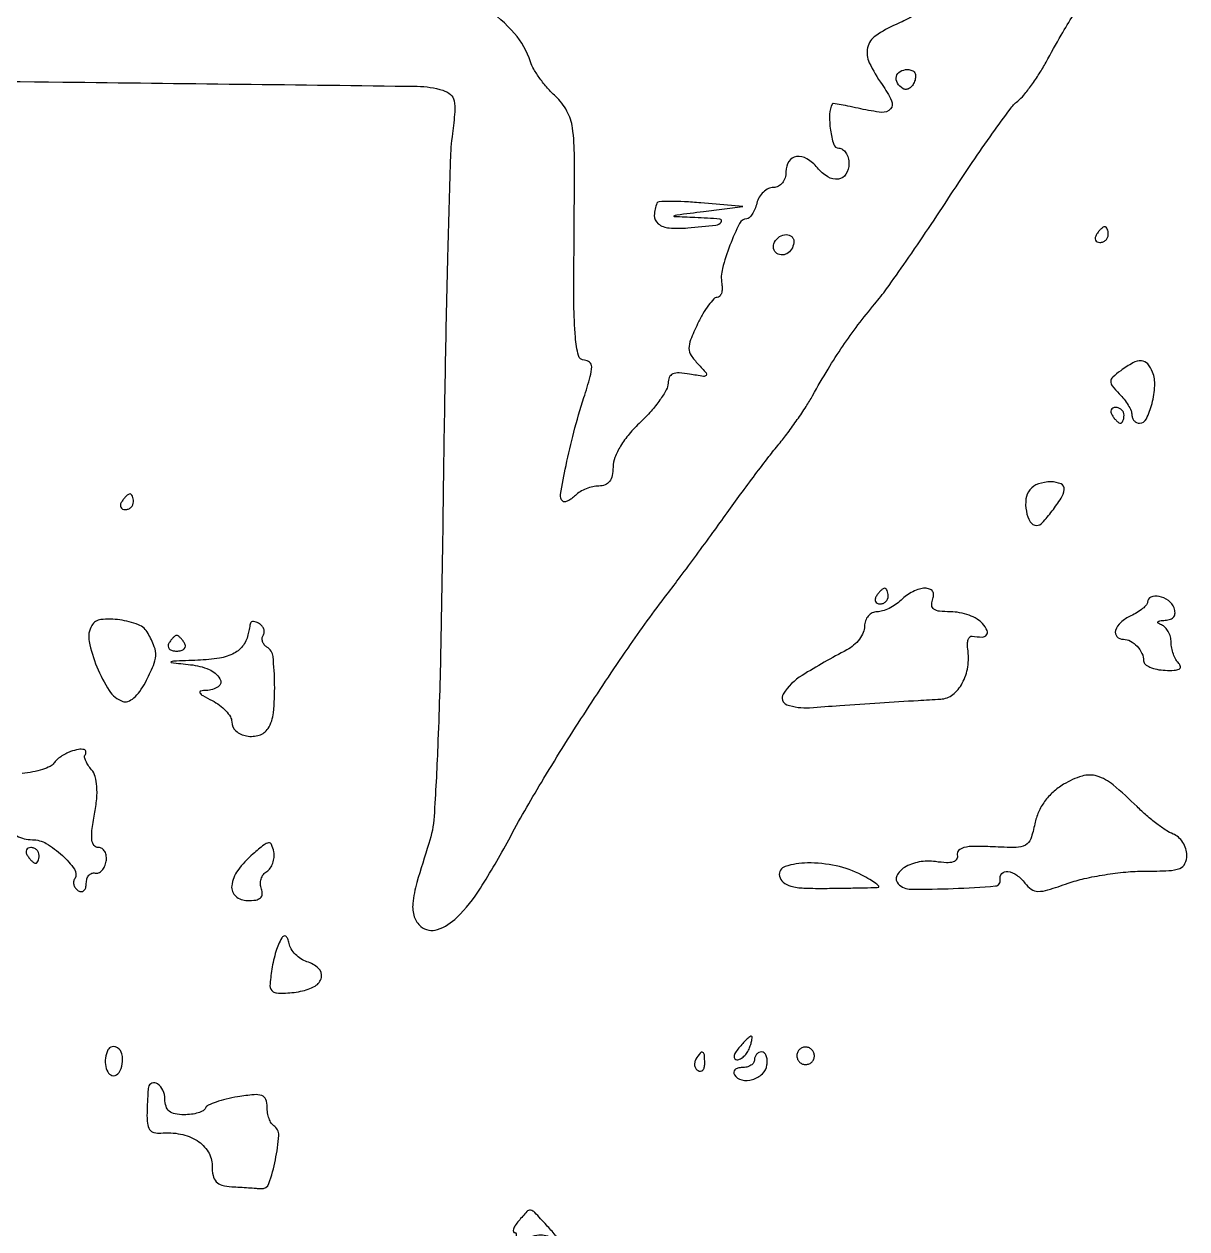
# Model space of a CAD drawing. Extents: x 0 to 5034, y 0 to 2560.
# Drawn here: x 1280.1 to 1428, y 1233.5 to 1386.8 of the extents above; entities that cross this region are included whole.
import ezdxf

# ---------------------------------------------------------------- set-up
doc = ezdxf.new("R2010")
doc.units = 0

msp = doc.modelspace()

# ---------------------------------------------------------------- linework, layer by layer
for points in [[(1227.101333, 1379.961614, -0.000952), (1285.014413, 1379.406404, -0.000192), (1330.108066, 1378.870907, -0.071321), (1333.365048, 1378.363124, -0.10648), (1334.311861, 1377.834482, -0.159763), (1334.788468, 1377.025805, -0.075608), (1334.878889, 1375.632072, -0.011436), (1334.573969, 1372.846076, 0.025428), (1334.294162, 1369.400905, 0.001122), (1333.958581, 1357.39726, 0.001895), (1333.646358, 1343.151634, 0.001352), (1333.400399, 1327.199978, -0.001629), (1333.08884, 1307.694123, -0.005389), (1332.703361, 1294.8517, -0.005618), (1332.240577, 1285.96339, -0.063203), (1331.576319, 1282.5, 0.007952), (1330.046308, 1277.550884, 0.046901), (1329.53362, 1274.887845, 0.101819), (1329.713917, 1273.20097, 0.14313), (1330.555847, 1271.953651, 0.261099), (1332.654554, 1271.567564, 0.113118), (1335.151159, 1273.112511, 0.057068), (1338.137221, 1276.825089, 0.017896), (1341.735034, 1283, -0.012948), (1345.885206, 1290.287728, -0.007327), (1351.268164, 1298.907757, -0.007324), (1356.913319, 1307.384369, -0.0127), (1361.880534, 1314.232001, 0.002952), (1363.553493, 1316.446153, 0.001544), (1365.611782, 1319.221826, 0.001535), (1367.705151, 1322.081446, 0.002352), (1369.5, 1324.573701, -0.003646), (1371.222803, 1326.952908, -0.003015), (1373.092078, 1329.463301, -0.003044), (1374.834502, 1331.745089, -0.008157), (1376.111329, 1333.3417, 0.012487), (1377.23298, 1334.769443, 0.008382), (1378.445873, 1336.453499, 0.008444), (1379.566108, 1338.124731, 0.01648), (1380.39174, 1339.5, -0.008998), (1382.356491, 1342.886528, -0.012881), (1384.2284, 1345.810421, -0.013645), (1386.158666, 1348.499909, -0.012337), (1388.296689, 1351.173901, 0.018949), (1389.793712, 1353.09781, 0.003863), (1392.285921, 1356.621179, 0.004065), (1395.119687, 1360.765277, 0.003805), (1397.949786, 1365.047133, -0.004734), (1400.69766, 1369.187834, -0.00626), (1403.282684, 1372.903174, -0.004604), (1405.510058, 1375.960574, -0.059885), (1406.476185, 1376.980235, 0.046332), (1407.249754, 1377.753687, 0.015847), (1408.224723, 1379.006852, 0.015597), (1409.219259, 1380.465868, 0.017386), (1410.083561, 1381.933102, -0.005842), (1412.009682, 1385.382547, -0.012987), (1413.574508, 1387.952596, -0.0132)], [(1392.989565, 1387.719686, -0.024667), (1391.00546, 1386.741237, 0.049859), (1388.413402, 1385.29659, 0.185957), (1387.385497, 1383.777831, 0.170536), (1387.597058, 1381.871843, 0.040684), (1389.233077, 1379.077623, -0.039424), (1390.439131, 1377.029584, -0.303431), (1390.295806, 1375.980717, -0.242884), (1389.190369, 1375.552917, -0.028641), (1386.505326, 1375.998799, 0.004145), (1385.155549, 1376.291487, 0.006768), (1384.005825, 1376.514643, 0.001908), (1383.012958, 1376.689534, 0.317495), (1382.918758, 1376.644689, 0.12115), (1382.547816, 1375.306962, 0.042488), (1382.659341, 1373.301519, 0.040247), (1383.069106, 1371.477062, 0.328456), (1383.716978, 1371, -0.153616), (1384.206296, 1370.846033, -0.097991), (1384.623112, 1370.4125, -0.080559), (1384.904357, 1369.764729, -0.062291), (1385, 1369, -0.139543), (1384.624963, 1367.682365, -0.226732), (1383.664258, 1367.066204, -0.169194), (1382.330366, 1367.351711, -0.083191), (1381, 1368.5, 0.083191), (1379.669634, 1369.648289, 0.169194), (1378.335742, 1369.933796, 0.226732), (1377.375037, 1369.317635, 0.139543), (1377, 1368, -0.071894), (1376.885289, 1367.206346, -0.096727), (1376.550798, 1366.563751, -0.109473), (1376.036902, 1366.148247, -0.115978), (1375.40638, 1366, 0.114309), (1374.758114, 1365.849832, 0.075597), (1374.127252, 1365.4125, 0.069688), (1373.608997, 1364.764455, 0.070024), (1373.289749, 1364, -0.033521), (1373.033625, 1363.234295, -0.045355), (1372.69652, 1362.5875, -0.053259), (1372.333711, 1362.136567, -0.199291), (1372.004689, 1362, 0.286419), (1371.086482, 1361.427011, 0.022003), (1369.870904, 1358.637781, 0.027931), (1368.920042, 1355.68103, 0.105601), (1368.833331, 1353.75, -0.047307), (1368.880988, 1353.07995, -0.074941), (1368.78202, 1352.514062, -0.105462), (1368.559509, 1352.1368, -0.209946), (1368.248071, 1352, 0.20979), (1367.815523, 1351.810156, 0.027032), (1367.156745, 1351.011279, 0.027821), (1366.444128, 1349.923356, 0.019828), (1365.765358, 1348.63414, 0.014888), (1364.867381, 1346.597099, 0.099849), (1364.663485, 1345.515853, 0.144813), (1364.937682, 1344.630321, 0.043216), (1365.830146, 1343.513689, -0.009656), (1366.850481, 1342.399254, -0.372337), (1366.853351, 1342.086291, -0.259463), (1366.506148, 1341.955854, -0.006268), (1364.75, 1342.240877, 0.028011), (1363.400368, 1342.400089, 0.11562), (1362.595495, 1342.262921, 0.191644), (1362.157758, 1341.831857, 0.103968), (1362, 1341.081373, -0.127445), (1361.782016, 1340.24006, -0.027286), (1360.971875, 1338.952464, -0.026848), (1359.839822, 1337.523113, -0.022773), (1358.5, 1336.138802, 0.028656), (1357.065915, 1334.621803, 0.037743), (1355.952974, 1333.077807, 0.043163), (1355.230949, 1331.630834, 0.094421), (1355, 1330.418756, -0.04851), (1354.894319, 1329.332063, -0.111934), (1354.563954, 1328.585938, -0.139172), (1353.999559, 1328.152897, -0.094755), (1353.2, 1328, 0.055717), (1352.424102, 1327.913269, 0.038763), (1351.581146, 1327.652396, 0.039126), (1350.801055, 1327.269949, 0.062923), (1350.216667, 1326.816667, -0.034687), (1349.732077, 1326.395021, -0.05293), (1349.254658, 1326.108229, -0.069126), (1348.853122, 1325.985272, -0.241674), (1348.603445, 1326.066667, -0.242504), (1348.331331, 1326.929246, -0.007814), (1349.026324, 1330.625265, -0.014333), (1350.0158, 1334.848164, -0.012141), (1351.296381, 1339.25, 0.007488), (1352.106025, 1341.939471, 0.065998), (1352.285806, 1343.165217, 0.221883), (1352.020132, 1343.755587, 0.179708), (1351.362067, 1344, -0.345801), (1350.595827, 1344.601908, -0.038907), (1350.215804, 1346.937386, -0.020002), (1350.031863, 1351.160355, -0.003011), (1350.052972, 1359.636069, 0.002366), (1350.091672, 1369.87218, 0.032731), (1349.846149, 1373.56493, 0.092818), (1349.138067, 1375.723767, 0.080444), (1347.670326, 1377.604872, -0.026824), (1346.659491, 1378.648389, -0.022551), (1345.702482, 1379.854458, -0.023151), (1344.928346, 1381.037659, -0.056497), (1344.504035, 1381.987288, 0.10344), (1342.473979, 1385.587093, 0.061653), (1338.787683, 1388.872901, 0.060799)], [(1279.150792, 1283.489924, 0.121638), (1281.134859, 1283, -0.1338), (1282.909219, 1282.516526, -0.053303), (1284.951348, 1281.000682, -0.054671), (1286.48783, 1279.236464, -0.298645), (1286.520163, 1278.032624, 0.112867), (1286.387305, 1277.643213, 0.100218), (1286.428299, 1277.216426, 0.094178), (1286.637541, 1276.817754, 0.08674), (1286.983688, 1276.510081, 0.136093), (1287.36964, 1276.397824, 0.190788), (1287.701458, 1276.524436, 0.140899), (1287.925389, 1276.890269, 0.067432), (1288, 1277.440983, -0.072124), (1288.083688, 1278.018137, -0.105006), (1288.328167, 1278.468601, -0.128771), (1288.692026, 1278.721924, -0.144033), (1289.117163, 1278.75, 0.156324), (1289.565793, 1278.790478, 0.10429), (1289.992626, 1279.0875, 0.08443), (1290.332875, 1279.599475, 0.062947), (1290.52868, 1280.25, 0.070848), (1290.545528, 1280.91889, 0.09919), (1290.361376, 1281.485938, 0.120951), (1290.008913, 1281.862407, 0.145409), (1289.54579, 1282, -0.226803), (1288.998757, 1282.261594, -0.141396), (1288.718148, 1282.929491, -0.060875), (1288.724064, 1284.166196, -0.013697), (1289.047053, 1286.25, 0.021522), (1289.318363, 1288.201627, 0.040763), (1289.339965, 1289.788025, 0.052314), (1289.124307, 1291.026549, 0.104092), (1288.662778, 1291.903695, -0.027377), (1288.241749, 1292.472664, -0.039384), (1287.939483, 1293.02126, -0.04482), (1287.779451, 1293.480536, -0.230335), (1287.833333, 1293.737028, 0.1931), (1287.959026, 1294.176896, 0.313048), (1287.715659, 1294.460073, 0.111255), (1287.01638, 1294.482801, 0.035126), (1286, 1294.213151, 0.039089), (1285.378914, 1293.944911, 0.030799), (1284.753158, 1293.563485, 0.031679), (1284.213396, 1293.133812, 0.064351), (1283.861816, 1292.72196, -0.140331), (1283.402536, 1292.324098, -0.031085), (1282.423564, 1291.941149, -0.029981), (1281.195613, 1291.62658, -0.024995), (1279.861816, 1291.437453, 0.031336)]]:
    msp.add_lwpolyline(points, format="xyb")
for points in [[(1393.36383, 1379.505744, -0.064087), (1393.077963, 1378.975437, -0.094924), (1392.695897, 1378.612949, -0.122111), (1392.281217, 1378.472387, -0.160704), (1391.895215, 1378.564761, -0.117169), (1391.179081, 1379.282977, -0.198008), (1391.045923, 1380.109611, -0.21), (1391.531694, 1380.754977, -0.128597), (1392.468615, 1381, -0.094172), (1393.02676, 1380.893936, -0.165347), (1393.381367, 1380.593244, -0.151817), (1393.497106, 1380.117056, -0.076022)], [(1360.589379, 1364, 0.100312), (1360.252949, 1362.444925, 0.230272), (1360.749995, 1361.3879, 0.151042), (1362.126907, 1360.8399, 0.04094), (1364.5, 1360.846728, 0.005737), (1368.09145, 1361.193239, 0.216468), (1368.776011, 1361.598038, 0.582335), (1368.594701, 1361.978966, 0.007952), (1365.416667, 1362.157104, -0.001475), (1362.816647, 1362.269077, -0.709408), (1362.782836, 1362.382059, -0.125587), (1363.110328, 1362.511987, -0.000684), (1366.5, 1362.942929), (1371.5, 1363.571652), (1366.154245, 1364.035826, 0.009021), (1364.089359, 1364.177639, 0.014242), (1362.314441, 1364.216774, 0.008179), (1360.858607, 1364.183583, 0.287183)], [(1378, 1359.166667, -0.108877), (1377.811284, 1358.310297, -0.127543), (1377.284736, 1357.669079, -0.144342), (1376.566741, 1357.412785, -0.153624), (1375.844208, 1357.596285, -0.216101), (1375.429398, 1358.213724, -0.159804), (1375.55481, 1359.037836, -0.132181), (1376.184533, 1359.740389, -0.145303), (1377.059017, 1360, -0.087308), (1377.418314, 1359.936779, -0.094392), (1377.723586, 1359.755208, -0.100145), (1377.927786, 1359.484563, -0.112153)], [(1416.5, 1360, 0.082592), (1416.343488, 1359.6179, 0.161196), (1416.3746, 1359.29375, 0.182303), (1416.586039, 1359.078288, 0.108972), (1416.940983, 1359, 0.093332), (1417.345238, 1359.076123, 0.09642), (1417.688914, 1359.29375, 0.099167), (1417.918938, 1359.618444, 0.105053), (1418, 1360, 0.042167), (1417.967655, 1360.382849, 0.061769), (1417.870461, 1360.70625, 0.081139), (1417.727648, 1360.92554, 0.210953), (1417.559017, 1361, 0.151918), (1417.34829, 1360.934461, 0.038439), (1417.066025, 1360.70625, 0.035638), (1416.768994, 1360.382774, 0.029505)], [(1419.580232, 1342.682326, 0.02573), (1418.570033, 1341.860694, 0.195266), (1418.307868, 1341.319145, 0.190556), (1418.49418, 1340.740356, 0.024349), (1419.389103, 1339.753754, -0.030069), (1420.0056, 1339.058287, -0.031092), (1420.526799, 1338.301326, -0.032721), (1420.891635, 1337.592621, -0.102859), (1421, 1337.071429, 0.090385), (1421.074552, 1336.662382, 0.095484), (1421.288153, 1336.314732, 0.099692), (1421.606701, 1336.082119, 0.108422), (1421.980948, 1336, 0.289518), (1422.856867, 1336.553591, 0.048456), (1423.564249, 1338.511448, 0.048855), (1423.910785, 1340.770036, 0.105645), (1423.639232, 1342.497764, 0.086806), (1423.016164, 1343.538175, 0.20599), (1422.22054, 1343.924209, 0.13721), (1421.144185, 1343.675275, 0.032855)], [(1418.5, 1337, 0.029505), (1418.768994, 1336.617226, 0.035638), (1419.066025, 1336.29375, 0.038439), (1419.34829, 1336.065539, 0.151918), (1419.559017, 1336, 0.210953), (1419.727648, 1336.07446, 0.081139), (1419.870461, 1336.29375, 0.061769), (1419.967655, 1336.617151, 0.042167), (1420, 1337, 0.105053), (1419.918938, 1337.381556, 0.099167), (1419.688914, 1337.70625, 0.09642), (1419.345238, 1337.923877, 0.093332), (1418.940983, 1338, 0.108972), (1418.586039, 1337.921712, 0.182303), (1418.3746, 1337.70625, 0.161196), (1418.343488, 1337.3821, 0.082592)], [(1408.026435, 1327.531852, 0.143939), (1407.524802, 1326.367546, 0.07725), (1407.57733, 1324.790681, 0.086795), (1408.078965, 1323.460597, 0.265216), (1408.88623, 1323, 0.212192), (1409.594503, 1323.314753, 0.019373), (1410.860636, 1324.831172, 0.023794), (1411.998826, 1326.461862, 0.106591), (1412.395285, 1327.549955, 0.336191), (1411.990837, 1328.270287, 0.104045), (1410.69365, 1328.537565, 0.079952), (1409.113338, 1328.276517, 0.139596)], [(1292.5, 1326, 0.082592), (1292.343488, 1325.6179, 0.161196), (1292.3746, 1325.29375, 0.182303), (1292.586039, 1325.078288, 0.108972), (1292.940983, 1325, 0.093332), (1293.345238, 1325.076123, 0.09642), (1293.688914, 1325.29375, 0.099167), (1293.918938, 1325.618444, 0.105053), (1294, 1326, 0.042167), (1293.967655, 1326.382849, 0.061769), (1293.870461, 1326.70625, 0.081139), (1293.727648, 1326.92554, 0.210953), (1293.559017, 1327, 0.151918), (1293.34829, 1326.934461, 0.038439), (1293.066025, 1326.70625, 0.035638), (1292.768994, 1326.382774, 0.029505)], [(1391.642857, 1313.5, -0.045706), (1390.953005, 1312.925927, -0.037117), (1390.121875, 1312.440625, -0.03846), (1389.281635, 1312.107533, -0.075276), (1388.571429, 1312, 0.11631), (1387.972027, 1311.858655, 0.100503), (1387.461607, 1311.459651, 0.09312), (1387.118982, 1310.862999, 0.084088), (1387, 1310.160515, -0.103254), (1386.835074, 1309.37039, -0.057625), (1386.339062, 1308.517357, -0.053897), (1385.610516, 1307.734525, -0.05849), (1384.75, 1307.149893, 0.018581), (1379.057931, 1303.912903, 0.111153), (1376.637438, 1301.539237, 0.48582), (1377.103987, 1300.180303, 0.102934), (1380, 1299.800332, -0.001633), (1383.861433, 1300.076581, -0.000737), (1388.926612, 1300.414816, -0.000673), (1393.812496, 1300.727237, -0.002996), (1396.682612, 1300.889626, 0.155564), (1398.212498, 1301.464047, 0.10244), (1399.431549, 1302.914902, 0.086495), (1400.119522, 1304.976659, 0.073687), (1400.125023, 1307.272207, -0.04267), (1400.085226, 1307.941141, -0.076112), (1400.182507, 1308.482518, -0.118981), (1400.393836, 1308.814721, -0.238871), (1400.68338, 1308.903786, 0.038047), (1401.944863, 1308.784248, 0.228747), (1402.526814, 1309.052084, 0.29824), (1402.587895, 1309.605013, 0.055823), (1402, 1310.5, 0.088667), (1401.318634, 1311.075308, 0.043251), (1400.284734, 1311.559375, 0.041087), (1399.089955, 1311.889146, 0.046829), (1397.90894, 1312, -0.025693), (1396.54929, 1312.069913, -0.120848), (1395.818289, 1312.331196, -0.229015), (1395.539672, 1312.799477, -0.113702), (1395.638374, 1313.5, 0.076375), (1395.773835, 1314.123446, 0.159018), (1395.650299, 1314.599502, 0.166543), (1395.275891, 1314.897012, 0.085556), (1394.678417, 1315, 0.0766), (1393.9821, 1314.892694, 0.038305), (1393.153303, 1314.559375, 0.036886), (1392.330087, 1314.07406, 0.044773)], [(1388.5, 1314, 0.082592), (1388.343488, 1313.6179, 0.161196), (1388.3746, 1313.29375, 0.182303), (1388.586039, 1313.078288, 0.108972), (1388.940983, 1313, 0.093332), (1389.345238, 1313.076123, 0.09642), (1389.688914, 1313.29375, 0.099167), (1389.918938, 1313.618444, 0.105053), (1390, 1314, 0.042167), (1389.967655, 1314.382849, 0.061769), (1389.870461, 1314.70625, 0.081139), (1389.727648, 1314.92554, 0.210953), (1389.559017, 1315, 0.151918), (1389.34829, 1314.934461, 0.038439), (1389.066025, 1314.70625, 0.035638), (1388.768994, 1314.382774, 0.029505)], [(1423, 1313.237128, -0.184204), (1422.863454, 1312.879067, -0.038991), (1422.372383, 1312.408381, -0.035962), (1421.681469, 1311.920981, -0.027426), (1420.863433, 1311.487128, 0.07361), (1419.596005, 1310.657193, 0.135102), (1418.929233, 1309.629444, 0.270652), (1419.104173, 1308.853354, 0.208039), (1419.916667, 1308.5, -0.123012), (1420.820793, 1308.274146, -0.081761), (1421.673906, 1307.621898, -0.080138), (1422.287599, 1306.715085, -0.109186), (1422.5, 1305.754028, 0.222208), (1422.697438, 1305.331701, 0.070786), (1423.302597, 1304.956634, 0.055017), (1424.186016, 1304.679893, 0.037495), (1425.232244, 1304.555117, 0.021561), (1426.386947, 1304.554387, 0.10425), (1427.01908, 1304.715953, 0.320872), (1427.179883, 1305.016104, 0.165548), (1426.982244, 1305.417756, -0.070322), (1426.60574, 1305.918213, -0.038902), (1426.288534, 1306.615737, -0.037899), (1426.072263, 1307.387334, -0.049419), (1426, 1308.116667, 0.066895), (1425.906735, 1308.810646, 0.061435), (1425.632812, 1309.477226, 0.06532), (1425.228102, 1310.017327, 0.103807), (1424.75, 1310.337719, -0.047085), (1424.336983, 1310.551497, -0.445326), (1424.30858, 1310.726226, -0.194003), (1424.552987, 1310.863186, -0.020409), (1425.218615, 1310.921053, 0.070371), (1425.91291, 1311.051999, 0.155557), (1426.34212, 1311.368615, 0.16654), (1426.491704, 1311.858174, 0.083417), (1426.361626, 1312.5, 0.14425), (1425.653283, 1313.426134, 0.104245), (1424.461502, 1313.963507, 0.150425), (1423.433667, 1313.878258, 0.306445)], [(1288.688535, 1310.25, 0.18242), (1288.364003, 1308.228803, 0.046504), (1289.344122, 1304.998749, 0.04684), (1290.924014, 1301.972642, 0.158717), (1292.632709, 1300.587448, 0.186151), (1293.284414, 1300.588544, 0.083306), (1294.033273, 1301.033367, 0.061557), (1294.80324, 1301.867176, 0.036367), (1295.512376, 1303.023933, 0.016203), (1296.534647, 1305.168339, 0.089154), (1296.831229, 1306.40923, 0.108232), (1296.646646, 1307.561396, 0.029238), (1295.866204, 1309.25, 0.178489), (1294.633303, 1310.344809, 0.058681), (1292.248259, 1310.968205, 0.059627), (1289.867124, 1311.014209, 0.242313)], [(1308.875, 1310.559017, 0.003419), (1308.817158, 1310.291773, 0.001585), (1308.745502, 1309.943899, 0.00157), (1308.672535, 1309.577992, 0.002187), (1308.609687, 1309.25, -0.107725), (1307.982724, 1307.765301, -0.117355), (1306.809712, 1306.730318, -0.082524), (1304.943484, 1306.102223, -0.031049), (1302.190983, 1305.831897, 0.000616), (1299.075312, 1305.716404, 0.125358), (1298.782428, 1305.629738, 0.719753), (1298.803365, 1305.533415, 0.001204), (1301.25, 1305.271532, -0.071175), (1303.615754, 1304.676684, -0.160261), (1305.006484, 1303.490317, -0.398619), (1304.786505, 1302.467865, -0.149045), (1303.25, 1301.985258, 0.049364), (1302.556792, 1301.910751, 0.512772), (1302.458289, 1301.688656, 0.133148), (1302.81779, 1301.335932, 0.010694), (1304, 1300.705725, -0.042829), (1304.956484, 1300.114054, -0.04709), (1305.765625, 1299.38454, -0.052542), (1306.322875, 1298.632967, -0.134048), (1306.5, 1297.984162, 0.220415), (1307.026332, 1296.848213, 0.131888), (1308.39782, 1296.201288, 0.120668), (1310.004328, 1296.300515, 0.177862), (1311.11486, 1297.151607, 0.117427), (1311.806839, 1299.164828, 0.027493), (1311.958769, 1302.753569, 0.023163), (1311.749861, 1306.291431, 0.232015), (1310.983688, 1307.510081, -0.08344), (1310.635866, 1307.815187, -0.092847), (1310.422376, 1308.206842, -0.100558), (1310.374953, 1308.623007, -0.117181), (1310.5, 1309, 0.117181), (1310.625047, 1309.376993, 0.100558), (1310.577624, 1309.793158, 0.092847), (1310.364134, 1310.184813, 0.08344), (1310.016312, 1310.489919, 0.044063), (1309.617799, 1310.690102, 0.079408), (1309.261823, 1310.769314, 0.124846), (1309.004789, 1310.720431, 0.232684)], [(1298.5, 1308, 0.146489), (1298.397987, 1307.620597, 0.191582), (1298.538811, 1307.29375, 0.134005), (1298.925364, 1307.072951, 0.063222), (1299.5, 1307, 0.063222), (1300.074636, 1307.072951, 0.134005), (1300.461189, 1307.29375, 0.191582), (1300.602013, 1307.620597, 0.146489), (1300.5, 1308, 0.025622), (1300.235369, 1308.382847, 0.032351), (1299.951311, 1308.70625, 0.033983), (1299.686704, 1308.937141, 0.163822), (1299.5, 1309, 0.163822), (1299.313296, 1308.937141, 0.033983), (1299.048689, 1308.70625, 0.032351), (1298.764631, 1308.382847, 0.025622)], [(1412.317153, 1290.046678, 0.046459), (1410.979513, 1289.052344, 0.052164), (1409.905132, 1287.862581, 0.053669), (1409.124338, 1286.508375, 0.05465), (1408.655429, 1285.027147, -0.033894), (1408.135841, 1283.113735, -0.187271), (1407.458301, 1282.31449, -0.125899), (1406.264406, 1282.013589, -0.01223), (1403.259774, 1282.097881, 0.013596), (1400.995421, 1282.155214, 0.056911), (1399.644034, 1281.998327, 0.134729), (1398.962768, 1281.628692, 0.262342), (1398.789779, 1281.054673, -0.185156), (1398.710037, 1280.511447, -0.193067), (1398.288931, 1280.172696, -0.088103), (1397.425806, 1280.068407, -0.022559), (1396.020799, 1280.210255, 0.082526), (1393.950712, 1280.171021, 0.089334), (1392.066068, 1279.457705, 0.148546), (1391.112391, 1278.40449, 0.316556), (1391.291455, 1277.375212, 0.197192), (1392.903926, 1276.701043, 0.011774), (1398.284546, 1276.792126, 0.009736), (1403.673294, 1277.115539, 0.457064), (1404.25, 1277.89997, -0.242859), (1404.452472, 1278.683037, -0.249871), (1405.202914, 1278.958303, -0.122224), (1406.367862, 1278.491133, -0.078862), (1407.404579, 1277.461383, 0.084144), (1408.197943, 1276.689723, 0.152066), (1409.055414, 1276.422766, 0.074845), (1410.324217, 1276.613763, 0.010091), (1412.890548, 1277.461383, -0.029785), (1414.946546, 1278.051777, -0.015834), (1417.54913, 1278.548031, -0.015707), (1420.250036, 1278.888345, -0.023486), (1422.625727, 1279, 0.010089), (1425.701526, 1279.062068, 0.08043), (1427.088595, 1279.344496, 0.192897), (1427.755597, 1279.956589, 0.112265), (1428, 1281.031385, 0.078731), (1427.869135, 1281.857326, 0.06563), (1427.485938, 1282.660119, 0.067119), (1426.919016, 1283.319082, 0.091586), (1426.25, 1283.723428, -0.05555), (1425.388497, 1284.163171, -0.016499), (1424.179872, 1285.018637, -0.016333), (1422.875872, 1286.076586, -0.016948), (1421.660203, 1287.204918, 0.021014), (1418.622773, 1289.978502, 0.101026), (1416.574001, 1291.088816, 0.147792), (1414.664719, 1291.092267, 0.063769)], [(1280.5, 1281, 0.029505), (1280.768994, 1280.617226, 0.035638), (1281.066025, 1280.29375, 0.038439), (1281.34829, 1280.065539, 0.151918), (1281.559017, 1280, 0.210953), (1281.727648, 1280.07446, 0.081139), (1281.870461, 1280.29375, 0.061769), (1281.967655, 1280.617151, 0.042167), (1282, 1281, 0.105053), (1281.918938, 1281.381556, 0.099167), (1281.688914, 1281.70625, 0.09642), (1281.345238, 1281.923877, 0.093332), (1280.940983, 1282, 0.108972), (1280.586039, 1281.921712, 0.182303), (1280.3746, 1281.70625, 0.161196), (1280.343488, 1281.3821, 0.082592)], [(1309.21175, 1281.189238, 0.054592), (1307.27499, 1279.093014, 0.1302), (1306.49899, 1277.138021, 0.24714), (1307.006071, 1275.813612, 0.182117), (1308.502139, 1275.25, 0.036917), (1309.556313, 1275.327939, 0.137525), (1310.157774, 1275.59721, 0.212644), (1310.385246, 1276.059258, 0.101557), (1310.274931, 1276.725925, -0.086146), (1310.152414, 1277.347736, -0.079136), (1310.240393, 1277.994162, -0.081399), (1310.520355, 1278.565461, -0.100115), (1310.952676, 1278.970752, 0.100543), (1311.402362, 1279.393039, 0.067836), (1311.728988, 1280.019004, 0.064569), (1311.888584, 1280.74458, 0.071978), (1311.848393, 1281.459535, 0.047584), (1311.571138, 1282.372094, 0.332194), (1311.195442, 1282.596935, 0.144534), (1310.608069, 1282.356015, 0.009881)], [(1376.176676, 1278.373139, 0.171591), (1376.647148, 1277.581207, 0.11122), (1377.60496, 1277.090639, 0.054141), (1379.292836, 1276.84652, 0.011663), (1382.25, 1276.810639, 0.000972), (1384.507266, 1276.840292, 0.001346), (1386.53125, 1276.876263, 0.000832), (1388.234265, 1276.913951, 0.016877), (1388.75, 1276.943661, 0.610457), (1388.808293, 1277.088197, 0.055451), (1388.438297, 1277.430968, 0.027109), (1387.684637, 1277.927146, 0.011825), (1386.635693, 1278.506161, 0.067561), (1383.388299, 1279.676155, 0.055961), (1379.727648, 1280.040071, 0.071603), (1376.907183, 1279.597398, 0.384513)], [(1312.864797, 1270.5, 0.060593), (1312.118062, 1268.785288, 0.032153), (1311.599428, 1266.523438, 0.025899), (1311.365833, 1264.395355, 0.27535), (1311.752027, 1263.653256, 0.119695), (1312.212879, 1263.502926, 0.023214), (1313.094469, 1263.475905, 0.023477), (1314.149364, 1263.54216, 0.019806), (1315.255697, 1263.708548, 0.080629), (1317.100955, 1264.381688, 0.215463), (1317.913283, 1265.482683, 0.267602), (1317.54388, 1266.629048, 0.107608), (1316.064275, 1267.4796, -0.067052), (1315.298836, 1267.841109, -0.055012), (1314.59796, 1268.413762, -0.056859), (1314.062936, 1269.099963, -0.088445), (1313.790814, 1269.796988, 0.042904), (1313.620813, 1270.384793, 0.139433), (1313.379481, 1270.70599, 0.282606), (1313.116021, 1270.732026, 0.147734)], [(1371, 1256.5, 0.035237), (1370.57205, 1255.903434, 0.100348), (1370.396714, 1255.425778, 0.22275), (1370.484197, 1255.128897, 0.214681), (1370.770566, 1255, 0.125677), (1371.201557, 1255.11007, 0.064053), (1371.656816, 1255.440625, 0.05745), (1372.065988, 1255.926337, 0.054778), (1372.361626, 1256.5, 0.019009), (1372.557685, 1257.075405, 0.034664), (1372.666459, 1257.559375, 0.044074), (1372.688496, 1257.904913, 0.407084), (1372.59106, 1258, 0.176553), (1372.395857, 1257.928855, 0.014236), (1371.980891, 1257.559375, 0.017822), (1371.50208, 1257.074599, 0.012711)], [(1290.754232, 1256.266312, 0.084697), (1290.436116, 1255.221291, 0.082939), (1290.479003, 1254.121909, 0.104464), (1290.84371, 1253.288862, 0.234312), (1291.437328, 1252.972506, 0.26629), (1292.162879, 1253.360605, 0.1021), (1292.575922, 1254.472687, 0.093314), (1292.533019, 1255.735512, 0.201974), (1291.980032, 1256.512341, 0.086456), (1291.629461, 1256.652808, 0.102024), (1291.272696, 1256.654687, 0.11056), (1290.965717, 1256.518222, 0.11748)], [(1365.542705, 1255.069098, 0.090093), (1365.387618, 1254.673795, 0.095385), (1365.385962, 1254.257398, 0.099739), (1365.536973, 1253.88478, 0.108766), (1365.817021, 1253.613087, 0.158515), (1366.139071, 1253.534562, 0.191218), (1366.417083, 1253.669932, 0.126631), (1366.605052, 1254.024148, 0.059057), (1366.666667, 1254.543989, 0.019984), (1366.623697, 1255.618676, 0.269722), (1366.40792, 1255.929499, 0.350126), (1366.086603, 1255.852054, 0.02679)], [(1373, 1255, -0.153634), (1372.879982, 1254.618621, -0.097988), (1372.542039, 1254.29375, -0.080552), (1372.037096, 1254.074545, -0.062283), (1371.440983, 1254, 0.059147), (1370.88443, 1253.933932, 0.126796), (1370.505305, 1253.732413, 0.191241), (1370.360563, 1253.434354, 0.158234), (1370.444954, 1253.089067, 0.203764), (1371.384038, 1252.425429, 0.127059), (1372.751244, 1252.479583, 0.118108), (1373.99495, 1253.204084, 0.167147), (1374.578388, 1254.333129, 0.052139), (1374.604907, 1254.971099, 0.079651), (1374.48341, 1255.510357, 0.10851), (1374.239481, 1255.86941, 0.19177), (1373.911516, 1256, 0.108912), (1373.563763, 1255.923342, 0.099759), (1373.267758, 1255.70625, 0.095344), (1373.069259, 1255.381784, 0.089971)], [(1378.552786, 1256.08541, 0.099038), (1378.401684, 1255.679226, 0.097945), (1378.417584, 1255.244476, 0.097945), (1378.597789, 1254.848514, 0.099038), (1378.91459, 1254.552786, 0.099038), (1379.320774, 1254.401684, 0.097945), (1379.755524, 1254.417584, 0.097945), (1380.151486, 1254.597789, 0.099038), (1380.447214, 1254.91459, 0.099038), (1380.598316, 1255.320774, 0.097945), (1380.582416, 1255.755524, 0.097945), (1380.402211, 1256.151486, 0.099038), (1380.08541, 1256.447214, 0.099038), (1379.679226, 1256.598316, 0.097945), (1379.244476, 1256.582416, 0.097945), (1378.848514, 1256.402211, 0.099038)], [(1295.9, 1251.5, 0.032917), (1295.857042, 1251.175423, 0.002827), (1295.8067, 1250.339062, 0.003723), (1295.759674, 1249.339698, 0.002878), (1295.722807, 1248.25, 0.032729), (1295.772914, 1246.909831, 0.124244), (1296.058055, 1246.128744, 0.180631), (1296.608351, 1245.739079, 0.087351), (1297.480726, 1245.665209, -0.06969), (1299.995059, 1245.540976, -0.094609), (1302.103141, 1244.705866, -0.113203), (1303.496287, 1243.296229, -0.13941), (1304, 1241.524751, 0.047464), (1304.12065, 1240.256655, 0.141413), (1304.512402, 1239.486731, 0.142406), (1305.252157, 1239.047067, 0.04839), (1306.5, 1238.85, -0.000908), (1307.547571, 1238.785236, -0.000827), (1308.627829, 1238.714687, -0.000827), (1309.593171, 1238.648435, -0.002686), (1310.233037, 1238.6, 0.342513), (1311.23733, 1239.256627, 0.03311), (1312.053318, 1242.256672, 0.033076), (1312.472082, 1245.380886, 0.277926), (1311.848235, 1246.593796, -0.12237), (1311.522466, 1246.927283, -0.047722), (1311.249169, 1247.515735, -0.043563), (1311.062729, 1248.238804, -0.041343), (1311, 1248.996146, 0.090146), (1310.826597, 1249.950126, 0.223864), (1310.329709, 1250.432636, 0.107459), (1309.335364, 1250.548656, 0.014697), (1307.25, 1250.281673, 0.01918), (1305.789444, 1249.993073, 0.026249), (1304.503646, 1249.615074, 0.025111), (1303.507019, 1249.207011, 0.191294), (1303.166667, 1248.844543, -0.178714), (1302.875677, 1248.519134, -0.047416), (1302.221354, 1248.248085, -0.041893), (1301.366258, 1248.062045, -0.032634), (1300.416667, 1248, -0.048265), (1299.286207, 1248.109379, -0.125255), (1298.552083, 1248.456897, -0.145999), (1298.13986, 1249.073217, -0.07503), (1298, 1250, 0.110023), (1297.75205, 1251.113167, 0.128759), (1297.061306, 1251.942565, 0.250012), (1296.35464, 1252.035146, 0.25899)], [(1343, 1234.5, 0.027963), (1342.573717, 1233.92363, 0.064878), (1342.339608, 1233.440625, 0.144806), (1342.329078, 1233.132287, 0.341777), (1342.5, 1233, -0.378906), (1342.667221, 1232.852035, -0.114901), (1342.627985, 1232.485938, -0.055648), (1342.357925, 1231.922197, -0.025258), (1341.889678, 1231.25, 0.004346), (1341.13427, 1230.25682, 0.667997), (1341.187966, 1230.166483, 0.139625), (1341.437617, 1230.278209, 0.001897), (1342.729988, 1231.371281, -0.045071), (1343.745255, 1232.089607, -0.056929), (1344.79866, 1232.549885, -0.06493), (1345.798698, 1232.720036, -0.101663), (1346.656688, 1232.578247, 0.014089), (1347.651641, 1232.228275, 0.53533), (1347.807698, 1232.352667, 0.159799), (1347.662051, 1232.695137, 0.004133), (1346.538946, 1233.956966, 0.006371), (1345.040606, 1235.570794, 0.165869), (1344.521585, 1235.841663, 0.247079), (1344.037377, 1235.67462, 0.015356)]]:
    msp.add_lwpolyline(points, format="xyb", close=True)

doc.saveas('drawing.dxf')
